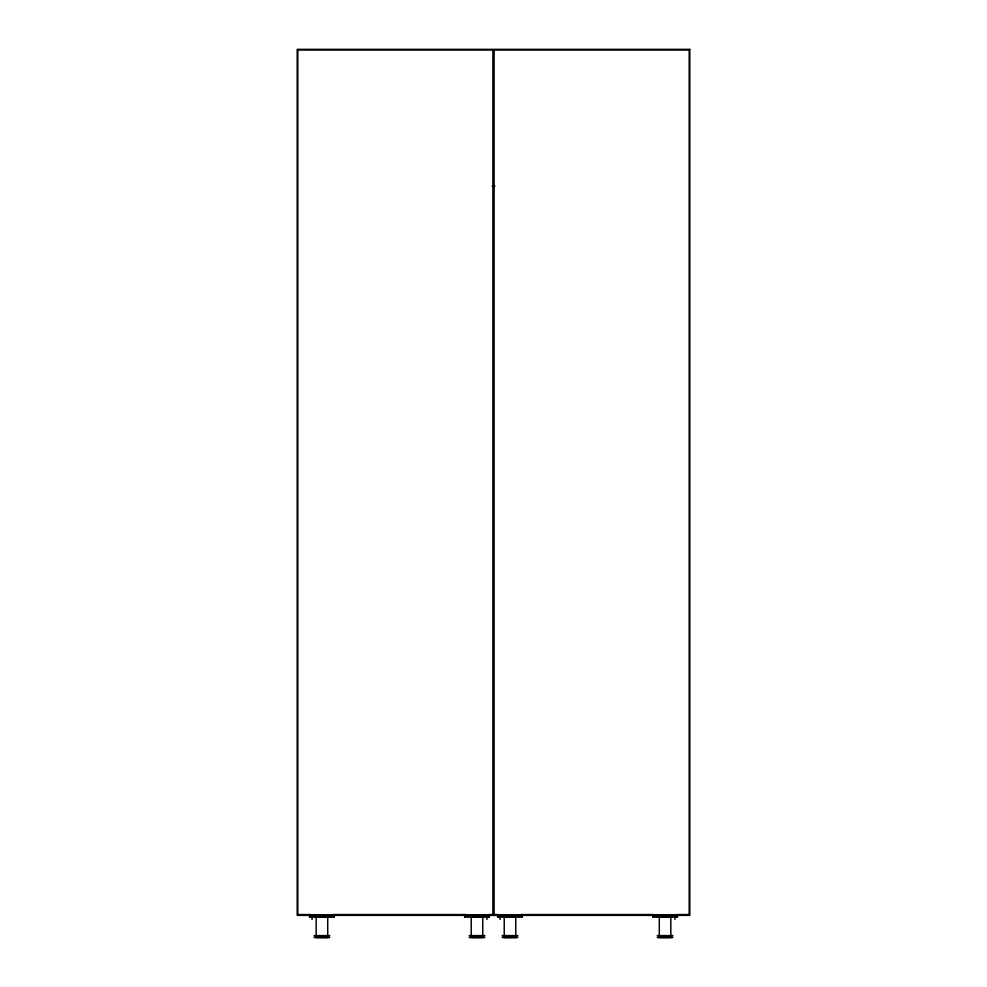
<?xml version="1.0" encoding="UTF-8"?>
<svg xmlns="http://www.w3.org/2000/svg" width="987" height="987" viewBox="0 0 987 987"><rect width="100%" height="100%" fill="white"/><g stroke="black" fill="none" stroke-linecap="round" stroke-linejoin="round"><path stroke-width="1.48" d="M492.057 186.259L494.943 186.259M298.025 914.554L310.337 914.554M333.421 914.554L465.79 914.554M488.886 914.554L498.114 914.554M521.21 914.554L653.579 914.554M676.663 914.554L688.975 914.554M309.573 916.207L332.964 916.207M465.284 916.207L465.05 917.034M465.704 916.207L489.379 916.207M497.621 916.207L521.296 916.207M521.716 916.207L521.95 917.034M654.036 916.207L677.427 916.207M314.1 935.59L329.781 935.59M469.17 935.59L484.839 935.59M502.161 935.59L517.83 935.59M657.219 935.59L672.9 935.59M314.1 937.243L329.781 937.243M469.17 937.243L484.839 937.243M502.161 937.243L517.83 937.243M657.219 937.243L672.9 937.243M316.173 937.44L327.721 937.44M471.231 937.44L482.779 937.44M504.221 937.44L515.769 937.44M659.279 937.44L670.827 937.44M314.52 937.65L329.374 937.65M469.578 937.65L484.432 937.65M502.568 937.65L517.422 937.65M657.626 937.65L672.48 937.65M677.427 915.381L677.427 917.034L652.691 917.034L652.691 915.381M677.02 916.207L677.02 917.034M676.761 915.381L676.761 917.034M676.588 916.207L676.588 917.034M674.96 915.393L674.96 919.489M671.653 915.381L671.653 917.034M671.493 916.207L671.493 917.034M670.827 935.59L670.827 916.615L659.279 916.615L659.279 935.59M665.053 915.381L665.053 917.034M664.893 916.207L664.893 917.034M656.515 916.207L656.515 917.034M656.392 915.381L656.392 917.034M653.098 916.207L653.098 917.034M522.37 915.381L522.37 917.034L497.621 917.034L497.621 915.381M518.656 915.381L518.545 917.034M515.769 935.59L515.769 916.615L504.221 916.615L504.221 935.59M510.156 916.207L510.156 917.034M509.995 915.381L509.995 917.034M503.555 916.207L503.555 917.034M503.395 915.381L503.395 917.034M500.101 915.393L500.101 919.489M498.46 916.207L498.46 917.034M498.299 915.381L498.299 917.034M498.04 916.207L498.04 917.034M489.379 915.381L489.379 917.034L464.63 917.034L464.63 915.381M488.96 916.207L488.96 917.034M488.701 915.381L488.701 917.034M488.54 916.207L488.54 917.034M486.899 915.393L486.899 919.489M483.605 915.381L483.605 917.034M483.445 916.207L483.445 917.034M482.779 935.59L482.779 916.615L471.231 916.615L471.231 935.59M477.005 915.381L477.005 917.034M476.844 916.207L476.844 917.034M468.344 915.381L468.455 917.034M334.309 915.381L334.322 917.034L309.573 917.034L309.573 915.381M333.902 916.207L333.902 917.034M330.608 915.381L330.608 917.034M330.485 916.207L330.485 917.034M327.721 935.59L327.721 916.615L316.173 916.615L316.173 935.59M321.947 915.381L322.107 917.034M315.507 916.207L315.507 917.034M315.346 915.381L315.346 917.034M312.04 915.393L312.04 919.489M310.239 915.381L310.411 917.034M309.98 916.207L309.98 917.034M689.802 49.35L297.198 49.35L297.198 915.381L689.802 915.381L689.802 49.35M492.883 49.967L297.815 49.967L297.815 914.764L492.883 914.764L492.883 49.967M689.185 49.967L494.117 49.967L494.117 914.764L689.185 914.764L689.185 49.967"/></g></svg>
